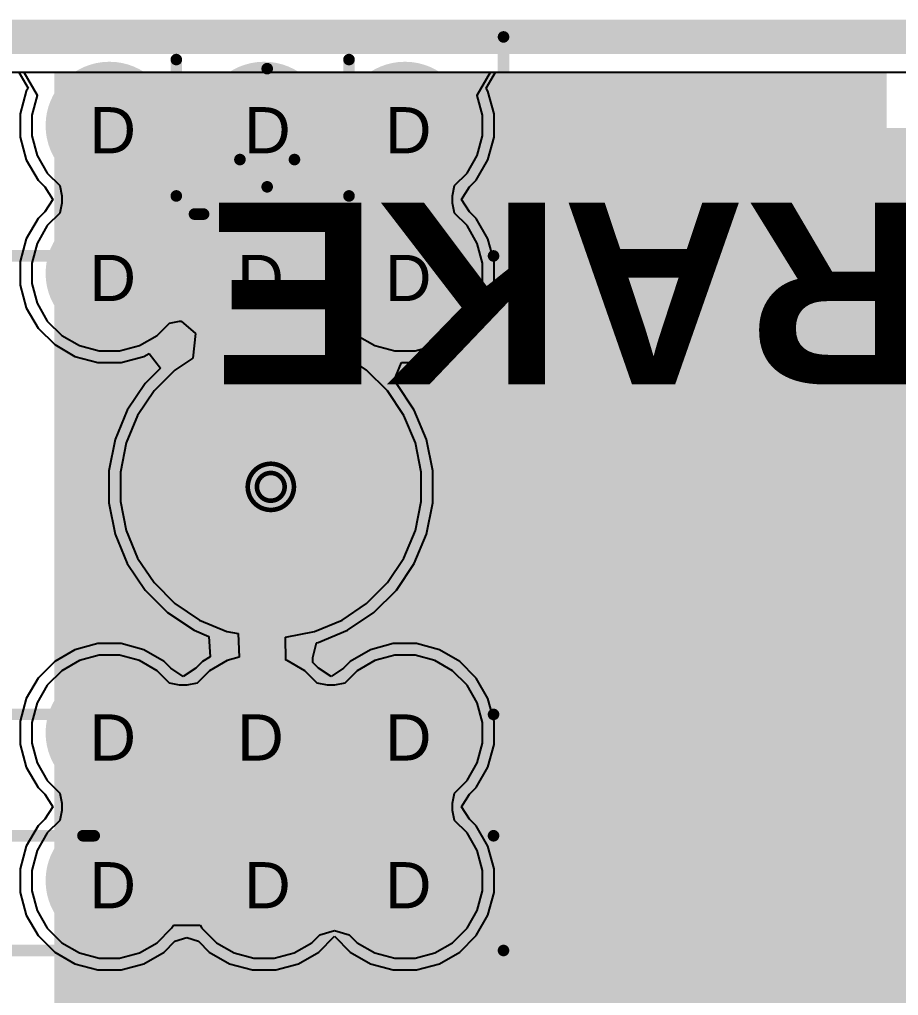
# Model space of a CAD drawing. Header units: inches. Extents: x 0 to 5379, y 0 to 5429.
# Drawn here: x 63.15 to 72.82, y 209.46 to 220.19 of the extents above; entities that cross this region are included whole.
import ezdxf

# ---------------------------------------------------------------- set-up
doc = ezdxf.new("R2010")
doc.units = ezdxf.units.IN
for name, color, linetype in [('Board Outline', 216, 'Continuous'), ('Bottom Layer', 5, 'Continuous'), ('Bottom Paste', 16, 'Continuous'), ('Bottom Solder', 6, 'Continuous'), ('Drill Drawing', 1, 'Continuous'), ('GND01', 16, 'Continuous'), ('GND02', 76, 'Continuous'), ('Multi-Layer', 9, 'Continuous'), ('Pad Holes', 156, 'Continuous'), ('PWR', 156, 'Continuous'), ('SIG 01', 90, 'Continuous'), ('Top Layer', 1, 'Continuous'), ('Top Overlay', 2, 'Continuous'), ('Top Solder', 216, 'Continuous'), ('Via Holes', 16, 'Continuous')]:
    doc.layers.add(name, color=color, linetype=linetype)
doc.styles.add('Arial', font='', dxfattribs={"height": 0.2})
doc.styles.add('Arial_Bold', font='', dxfattribs={"height": 0.2})
doc.styles.get('Arial').set_extended_font_data('Arial')
doc.styles.get('Arial_Bold').set_extended_font_data('Arial', bold=True)

# ---------------------------------------------------------------- blocks, each defined once
blk = doc.blocks.new('H2PAK_2_B_735')
at = {"layer": 'Bottom Layer'}
blk.add_hatch(color=5, dxfattribs=at).paths.add_polyline_path([(5.5, -0.828), (5.5, -10.328), (-5.5, -10.328), (-5.5, -0.828)])
at = {"layer": 'Bottom Paste'}
blk.add_hatch(color=16, dxfattribs=at).paths.add_polyline_path([(5.5, -0.828), (5.5, -10.328), (-5.5, -10.328), (-5.5, -0.828)])
at = {"layer": 'Bottom Solder'}
blk.add_hatch(color=6, dxfattribs=at).paths.add_polyline_path([(5.551, -0.778), (5.551, -10.379), (-5.551, -10.379), (-5.551, -0.778)])
blk = doc.blocks.new('DB128L_5_08_2P_BK_S_797')
at = {"layer": 'Bottom Layer'}
h = blk.add_hatch(color=5, dxfattribs=at)
edge = h.paths.add_edge_path()
edge.add_arc((2.54, 0), 1.4, 0, 360)
at = {"layer": 'Bottom Solder'}
h = blk.add_hatch(color=6, dxfattribs=at)
edge = h.paths.add_edge_path()
edge.add_arc((2.54, 0), 1.502, 0, 360)
at = {"layer": 'GND01'}
h = blk.add_hatch(color=16, dxfattribs=at)
edge = h.paths.add_edge_path()
edge.add_arc((2.54, 0), 1.4, 0, 360)
at = {"layer": 'GND02'}
h = blk.add_hatch(color=76, dxfattribs=at)
edge = h.paths.add_edge_path()
edge.add_arc((2.54, 0), 1.4, 0, 360)
at = {"layer": 'Multi-Layer'}
h = blk.add_hatch(color=9, dxfattribs=at)
edge = h.paths.add_edge_path()
edge.add_arc((2.54, 0), 1.4, 0, 360)
at = {"layer": 'Pad Holes'}
h = blk.add_hatch(color=7, dxfattribs=at)
edge = h.paths.add_edge_path()
edge.add_arc((2.54, 0), 0.8, 0, 360)
at = {"layer": 'PWR'}
h = blk.add_hatch(color=156, dxfattribs=at)
edge = h.paths.add_edge_path()
edge.add_arc((2.54, 0), 1.4, 0, 360)
at = {"layer": 'SIG 01'}
h = blk.add_hatch(color=90, dxfattribs=at)
edge = h.paths.add_edge_path()
edge.add_arc((2.54, 0), 1.4, 0, 360)
at = {"layer": 'Top Layer'}
h = blk.add_hatch(color=1, dxfattribs=at)
edge = h.paths.add_edge_path()
edge.add_arc((2.54, 0), 1.4, 0, 360)
at = {"layer": 'Top Solder'}
h = blk.add_hatch(color=216, dxfattribs=at)
edge = h.paths.add_edge_path()
edge.add_arc((2.54, 0), 1.502, 0, 360)
at = {"layer": 'Top Overlay'}
for points in [[(-5.1, 4.949, 0.127, 0.127, 0), (5.1, 4.949, 0.127, 0.127, 0)], [(5.1, -5.1, 0.127, 0.127, 0), (5.1, 4.949, 0.127, 0.127, 0)], [(1.5, 3.2, 0.127, 0.127, 0), (1.5, 4.7, 0.127, 0.127, 0)], [(3.4, 3.2, 0.127, 0.127, 0), (3.4, 4.7, 0.127, 0.127, 0)], [(2.5, 3.3, 0.127, 0.127, 0), (2.5, 4.6, 0.127, 0.127, 0)], [(2.2, 3.6, 0.127, 0.127, 0), (2.5, 3.3, 0.127, 0.127, 0)], [(2.5, 3.3, 0.127, 0.127, 0), (2.8, 3.6, 0.127, 0.127, 0)], [(1.5, 3.2, 0.127, 0.127, 0), (1.7, 3, 0.127, 0.127, 0)], [(3.2, 3, 0.127, 0.127, 0), (3.4, 3.2, 0.127, 0.127, 0)], [(1.7, 3, 0.127, 0.127, 0), (1.8, 3, 0.127, 0.127, 0)], [(1.8, 3, 0.127, 0.127, 0), (3.2, 3, 0.127, 0.127, 0)], [(-4.99, 2.54, 0.127, 0.127, 0), (4.99, 2.54, 0.127, 0.127, 0)], [(-4.956, -2.503, 0.127, 0.127, 0), (4.99, -2.503, 0.127, 0.127, 0)], [(-4.99, -3.838, 0.127, 0.127, 0), (4.99, -3.838, 0.127, 0.127, 0)], [(0.473, -3.838, 0.127, 0.127, 0), (0.597, -3.838, 0.127, 0.127, 0)], [(-5.1, -5.1, 0.127, 0.127, 0), (5.1, -5.1, 0.127, 0.127, 0)]]:
    blk.add_lwpolyline(points, format="xyseb", dxfattribs=at)
for points in [[(5.068, 4.949, 0.0635, 0.0635, 1), (5.132, 4.949, 0.0635, 0.0635, 1)], [(5.068, 4.949, 0.0635, 0.0635, 1), (5.132, 4.949, 0.0635, 0.0635, 1)], [(1.468, 4.7, 0.0635, 0.0635, 1), (1.532, 4.7, 0.0635, 0.0635, 1)], [(3.368, 4.7, 0.0635, 0.0635, 1), (3.432, 4.7, 0.0635, 0.0635, 1)], [(2.468, 4.6, 0.0635, 0.0635, 1), (2.532, 4.6, 0.0635, 0.0635, 1)], [(2.168, 3.6, 0.0635, 0.0635, 1), (2.232, 3.6, 0.0635, 0.0635, 1)], [(2.768, 3.6, 0.0635, 0.0635, 1), (2.832, 3.6, 0.0635, 0.0635, 1)], [(2.468, 3.3, 0.0635, 0.0635, 1), (2.532, 3.3, 0.0635, 0.0635, 1)], [(2.468, 3.3, 0.0635, 0.0635, 1), (2.532, 3.3, 0.0635, 0.0635, 1)], [(2.468, 3.3, 0.0635, 0.0635, 1), (2.532, 3.3, 0.0635, 0.0635, 1)], [(1.468, 3.2, 0.0635, 0.0635, 1), (1.532, 3.2, 0.0635, 0.0635, 1)], [(1.468, 3.2, 0.0635, 0.0635, 1), (1.532, 3.2, 0.0635, 0.0635, 1)], [(3.368, 3.2, 0.0635, 0.0635, 1), (3.432, 3.2, 0.0635, 0.0635, 1)], [(3.368, 3.2, 0.0635, 0.0635, 1), (3.432, 3.2, 0.0635, 0.0635, 1)], [(1.668, 3, 0.0635, 0.0635, 1), (1.732, 3, 0.0635, 0.0635, 1)], [(1.668, 3, 0.0635, 0.0635, 1), (1.732, 3, 0.0635, 0.0635, 1)], [(1.768, 3, 0.0635, 0.0635, 1), (1.832, 3, 0.0635, 0.0635, 1)], [(1.768, 3, 0.0635, 0.0635, 1), (1.832, 3, 0.0635, 0.0635, 1)], [(3.168, 3, 0.0635, 0.0635, 1), (3.232, 3, 0.0635, 0.0635, 1)], [(3.168, 3, 0.0635, 0.0635, 1), (3.232, 3, 0.0635, 0.0635, 1)], [(4.958, 2.54, 0.0635, 0.0635, 1), (5.022, 2.54, 0.0635, 0.0635, 1)], [(4.958, -2.503, 0.0635, 0.0635, 1), (5.022, -2.503, 0.0635, 0.0635, 1)], [(0.441, -3.838, 0.0635, 0.0635, 1), (0.505, -3.838, 0.0635, 0.0635, 1)], [(0.566, -3.838, 0.0635, 0.0635, 1), (0.629, -3.838, 0.0635, 0.0635, 1)], [(4.958, -3.838, 0.0635, 0.0635, 1), (5.022, -3.838, 0.0635, 0.0635, 1)], [(5.068, -5.1, 0.0635, 0.0635, 1), (5.132, -5.1, 0.0635, 0.0635, 1)], [(5.068, -5.1, 0.0635, 0.0635, 1), (5.132, -5.1, 0.0635, 0.0635, 1)]]:
    blk.add_lwpolyline(points, format="xyseb", close=True, dxfattribs=at)

msp = doc.modelspace()

# ---------------------------------------------------------------- hatches: boundary and pattern name
at = {"layer": 'Bottom Layer'}
h = msp.add_hatch(color=5, dxfattribs=at)
edge = h.paths.add_edge_path()
edge.add_arc((64.143, 219.024), 0.6, 0, 360)
h = msp.add_hatch(color=5, dxfattribs=at)
edge = h.paths.add_edge_path()
edge.add_arc((65.845, 219.024), 0.6, 0, 360)
h = msp.add_hatch(color=5, dxfattribs=at)
edge = h.paths.add_edge_path()
edge.add_arc((67.394, 219.024), 0.6, 0, 360)
h = msp.add_hatch(color=5, dxfattribs=at)
edge = h.paths.add_edge_path()
edge.add_arc((64.143, 217.399), 0.6, 0, 360)
h = msp.add_hatch(color=5, dxfattribs=at)
edge = h.paths.add_edge_path()
edge.add_arc((65.769, 217.399), 0.6, 0, 360)
h = msp.add_hatch(color=5, dxfattribs=at)
edge = h.paths.add_edge_path()
edge.add_arc((67.394, 217.399), 0.6, 0, 360)
h = msp.add_hatch(color=5, dxfattribs=at)
edge = h.paths.add_edge_path()
edge.add_arc((64.143, 212.344), 0.6, 0, 360)
h = msp.add_hatch(color=5, dxfattribs=at)
edge = h.paths.add_edge_path()
edge.add_arc((65.769, 212.344), 0.6, 0, 360)
h = msp.add_hatch(color=5, dxfattribs=at)
edge = h.paths.add_edge_path()
edge.add_arc((67.394, 212.344), 0.6, 0, 360)
h = msp.add_hatch(color=5, dxfattribs=at)
edge = h.paths.add_edge_path()
edge.add_arc((64.143, 210.718), 0.6, 0, 360)
h = msp.add_hatch(color=5, dxfattribs=at)
edge = h.paths.add_edge_path()
edge.add_arc((65.845, 210.718), 0.6, 0, 360)
h = msp.add_hatch(color=5, dxfattribs=at)
edge = h.paths.add_edge_path()
edge.add_arc((67.394, 210.718), 0.6, 0, 360)
at = {"layer": 'Bottom Solder'}
h = msp.add_hatch(color=6, dxfattribs=at)
edge = h.paths.add_edge_path()
edge.add_arc((64.143, 219.024), 0.702, 0, 360)
h = msp.add_hatch(color=6, dxfattribs=at)
edge = h.paths.add_edge_path()
edge.add_arc((65.845, 219.024), 0.702, 0, 360)
h = msp.add_hatch(color=6, dxfattribs=at)
edge = h.paths.add_edge_path()
edge.add_arc((67.394, 219.024), 0.702, 0, 360)
h = msp.add_hatch(color=6, dxfattribs=at)
edge = h.paths.add_edge_path()
edge.add_arc((64.143, 217.399), 0.702, 0, 360)
h = msp.add_hatch(color=6, dxfattribs=at)
edge = h.paths.add_edge_path()
edge.add_arc((65.769, 217.399), 0.702, 0, 360)
h = msp.add_hatch(color=6, dxfattribs=at)
edge = h.paths.add_edge_path()
edge.add_arc((67.394, 217.399), 0.702, 0, 360)
h = msp.add_hatch(color=6, dxfattribs=at)
edge = h.paths.add_edge_path()
edge.add_arc((64.143, 212.344), 0.702, 0, 360)
h = msp.add_hatch(color=6, dxfattribs=at)
edge = h.paths.add_edge_path()
edge.add_arc((65.769, 212.344), 0.702, 0, 360)
h = msp.add_hatch(color=6, dxfattribs=at)
edge = h.paths.add_edge_path()
edge.add_arc((67.394, 212.344), 0.702, 0, 360)
h = msp.add_hatch(color=6, dxfattribs=at)
edge = h.paths.add_edge_path()
edge.add_arc((64.143, 210.718), 0.702, 0, 360)
h = msp.add_hatch(color=6, dxfattribs=at)
edge = h.paths.add_edge_path()
edge.add_arc((65.845, 210.718), 0.702, 0, 360)
h = msp.add_hatch(color=6, dxfattribs=at)
edge = h.paths.add_edge_path()
edge.add_arc((67.394, 210.718), 0.702, 0, 360)
at = {"layer": 'GND01'}
h = msp.add_hatch(color=16, dxfattribs=at)
edge = h.paths.add_edge_path()
edge.add_arc((64.143, 219.024), 0.6, 0, 360)
h = msp.add_hatch(color=16, dxfattribs=at)
edge = h.paths.add_edge_path()
edge.add_arc((65.845, 219.024), 0.6, 0, 360)
h = msp.add_hatch(color=16, dxfattribs=at)
edge = h.paths.add_edge_path()
edge.add_arc((67.394, 219.024), 0.6, 0, 360)
h = msp.add_hatch(color=16, dxfattribs=at)
edge = h.paths.add_edge_path()
edge.add_arc((64.143, 217.399), 0.6, 0, 360)
h = msp.add_hatch(color=16, dxfattribs=at)
edge = h.paths.add_edge_path()
edge.add_arc((65.769, 217.399), 0.6, 0, 360)
h = msp.add_hatch(color=16, dxfattribs=at)
edge = h.paths.add_edge_path()
edge.add_arc((67.394, 217.399), 0.6, 0, 360)
h = msp.add_hatch(color=16, dxfattribs=at)
edge = h.paths.add_edge_path()
edge.add_arc((64.143, 212.344), 0.6, 0, 360)
h = msp.add_hatch(color=16, dxfattribs=at)
edge = h.paths.add_edge_path()
edge.add_arc((65.769, 212.344), 0.6, 0, 360)
h = msp.add_hatch(color=16, dxfattribs=at)
edge = h.paths.add_edge_path()
edge.add_arc((67.394, 212.344), 0.6, 0, 360)
h = msp.add_hatch(color=16, dxfattribs=at)
edge = h.paths.add_edge_path()
edge.add_arc((64.143, 210.718), 0.6, 0, 360)
h = msp.add_hatch(color=16, dxfattribs=at)
edge = h.paths.add_edge_path()
edge.add_arc((65.845, 210.718), 0.6, 0, 360)
h = msp.add_hatch(color=16, dxfattribs=at)
edge = h.paths.add_edge_path()
edge.add_arc((67.394, 210.718), 0.6, 0, 360)
at = {"layer": 'GND02'}
h = msp.add_hatch(color=76, dxfattribs=at)
edge = h.paths.add_edge_path()
edge.add_arc((64.143, 219.024), 0.6, 0, 360)
h = msp.add_hatch(color=76, dxfattribs=at)
edge = h.paths.add_edge_path()
edge.add_arc((65.845, 219.024), 0.6, 0, 360)
h = msp.add_hatch(color=76, dxfattribs=at)
edge = h.paths.add_edge_path()
edge.add_arc((67.394, 219.024), 0.6, 0, 360)
h = msp.add_hatch(color=76, dxfattribs=at)
edge = h.paths.add_edge_path()
edge.add_arc((64.143, 217.399), 0.6, 0, 360)
h = msp.add_hatch(color=76, dxfattribs=at)
edge = h.paths.add_edge_path()
edge.add_arc((65.769, 217.399), 0.6, 0, 360)
h = msp.add_hatch(color=76, dxfattribs=at)
edge = h.paths.add_edge_path()
edge.add_arc((67.394, 217.399), 0.6, 0, 360)
h = msp.add_hatch(color=76, dxfattribs=at)
edge = h.paths.add_edge_path()
edge.add_arc((64.143, 212.344), 0.6, 0, 360)
h = msp.add_hatch(color=76, dxfattribs=at)
edge = h.paths.add_edge_path()
edge.add_arc((65.769, 212.344), 0.6, 0, 360)
h = msp.add_hatch(color=76, dxfattribs=at)
edge = h.paths.add_edge_path()
edge.add_arc((67.394, 212.344), 0.6, 0, 360)
h = msp.add_hatch(color=76, dxfattribs=at)
edge = h.paths.add_edge_path()
edge.add_arc((64.143, 210.718), 0.6, 0, 360)
h = msp.add_hatch(color=76, dxfattribs=at)
edge = h.paths.add_edge_path()
edge.add_arc((65.845, 210.718), 0.6, 0, 360)
h = msp.add_hatch(color=76, dxfattribs=at)
edge = h.paths.add_edge_path()
edge.add_arc((67.394, 210.718), 0.6, 0, 360)
at = {"layer": 'PWR'}
h = msp.add_hatch(color=156, dxfattribs=at)
edge = h.paths.add_edge_path()
edge.add_arc((64.143, 219.024), 0.6, 0, 360)
h = msp.add_hatch(color=156, dxfattribs=at)
edge = h.paths.add_edge_path()
edge.add_arc((65.845, 219.024), 0.6, 0, 360)
h = msp.add_hatch(color=156, dxfattribs=at)
edge = h.paths.add_edge_path()
edge.add_arc((67.394, 219.024), 0.6, 0, 360)
h = msp.add_hatch(color=156, dxfattribs=at)
edge = h.paths.add_edge_path()
edge.add_arc((64.143, 217.399), 0.6, 0, 360)
h = msp.add_hatch(color=156, dxfattribs=at)
edge = h.paths.add_edge_path()
edge.add_arc((65.769, 217.399), 0.6, 0, 360)
h = msp.add_hatch(color=156, dxfattribs=at)
edge = h.paths.add_edge_path()
edge.add_arc((67.394, 217.399), 0.6, 0, 360)
h = msp.add_hatch(color=156, dxfattribs=at)
edge = h.paths.add_edge_path()
edge.add_arc((64.143, 212.344), 0.6, 0, 360)
h = msp.add_hatch(color=156, dxfattribs=at)
edge = h.paths.add_edge_path()
edge.add_arc((65.769, 212.344), 0.6, 0, 360)
h = msp.add_hatch(color=156, dxfattribs=at)
edge = h.paths.add_edge_path()
edge.add_arc((67.394, 212.344), 0.6, 0, 360)
h = msp.add_hatch(color=156, dxfattribs=at)
edge = h.paths.add_edge_path()
edge.add_arc((64.143, 210.718), 0.6, 0, 360)
h = msp.add_hatch(color=156, dxfattribs=at)
edge = h.paths.add_edge_path()
edge.add_arc((65.845, 210.718), 0.6, 0, 360)
h = msp.add_hatch(color=156, dxfattribs=at)
edge = h.paths.add_edge_path()
edge.add_arc((67.394, 210.718), 0.6, 0, 360)
at = {"layer": 'SIG 01'}
h = msp.add_hatch(color=90, dxfattribs=at)
edge = h.paths.add_edge_path()
edge.add_arc((64.143, 219.024), 0.6, 0, 360)
h = msp.add_hatch(color=90, dxfattribs=at)
edge = h.paths.add_edge_path()
edge.add_arc((65.845, 219.024), 0.6, 0, 360)
h = msp.add_hatch(color=90, dxfattribs=at)
edge = h.paths.add_edge_path()
edge.add_arc((67.394, 219.024), 0.6, 0, 360)
h = msp.add_hatch(color=90, dxfattribs=at)
edge = h.paths.add_edge_path()
edge.add_arc((64.143, 217.399), 0.6, 0, 360)
h = msp.add_hatch(color=90, dxfattribs=at)
edge = h.paths.add_edge_path()
edge.add_arc((65.769, 217.399), 0.6, 0, 360)
h = msp.add_hatch(color=90, dxfattribs=at)
edge = h.paths.add_edge_path()
edge.add_arc((67.394, 217.399), 0.6, 0, 360)
h = msp.add_hatch(color=90, dxfattribs=at)
edge = h.paths.add_edge_path()
edge.add_arc((64.143, 212.344), 0.6, 0, 360)
h = msp.add_hatch(color=90, dxfattribs=at)
edge = h.paths.add_edge_path()
edge.add_arc((65.769, 212.344), 0.6, 0, 360)
h = msp.add_hatch(color=90, dxfattribs=at)
edge = h.paths.add_edge_path()
edge.add_arc((67.394, 212.344), 0.6, 0, 360)
h = msp.add_hatch(color=90, dxfattribs=at)
edge = h.paths.add_edge_path()
edge.add_arc((64.143, 210.718), 0.6, 0, 360)
h = msp.add_hatch(color=90, dxfattribs=at)
edge = h.paths.add_edge_path()
edge.add_arc((65.845, 210.718), 0.6, 0, 360)
h = msp.add_hatch(color=90, dxfattribs=at)
edge = h.paths.add_edge_path()
edge.add_arc((67.394, 210.718), 0.6, 0, 360)
at = {"layer": 'Top Layer'}
msp.add_hatch(color=1, dxfattribs=at).paths.add_polyline_path([(72.695, 219.612), (63.536, 219.612), (63.536, 205.918), (72.695, 205.918)])
h = msp.add_hatch(color=1, dxfattribs=at)
edge = h.paths.add_edge_path()
edge.add_arc((64.143, 219.024), 0.6, 0, 360)
h = msp.add_hatch(color=1, dxfattribs=at)
edge = h.paths.add_edge_path()
edge.add_arc((65.845, 219.024), 0.6, 0, 360)
h = msp.add_hatch(color=1, dxfattribs=at)
edge = h.paths.add_edge_path()
edge.add_arc((67.394, 219.024), 0.6, 0, 360)
h = msp.add_hatch(color=1, dxfattribs=at)
edge = h.paths.add_edge_path()
edge.add_arc((64.143, 217.399), 0.6, 0, 360)
h = msp.add_hatch(color=1, dxfattribs=at)
edge = h.paths.add_edge_path()
edge.add_arc((65.769, 217.399), 0.6, 0, 360)
h = msp.add_hatch(color=1, dxfattribs=at)
edge = h.paths.add_edge_path()
edge.add_arc((67.394, 217.399), 0.6, 0, 360)
h = msp.add_hatch(color=1, dxfattribs=at)
edge = h.paths.add_edge_path()
edge.add_arc((64.143, 212.344), 0.6, 0, 360)
h = msp.add_hatch(color=1, dxfattribs=at)
edge = h.paths.add_edge_path()
edge.add_arc((65.769, 212.344), 0.6, 0, 360)
h = msp.add_hatch(color=1, dxfattribs=at)
edge = h.paths.add_edge_path()
edge.add_arc((67.394, 212.344), 0.6, 0, 360)
h = msp.add_hatch(color=1, dxfattribs=at)
edge = h.paths.add_edge_path()
edge.add_arc((64.143, 210.718), 0.6, 0, 360)
h = msp.add_hatch(color=1, dxfattribs=at)
edge = h.paths.add_edge_path()
edge.add_arc((65.845, 210.718), 0.6, 0, 360)
h = msp.add_hatch(color=1, dxfattribs=at)
edge = h.paths.add_edge_path()
edge.add_arc((67.394, 210.718), 0.6, 0, 360)
at = {"layer": 'Top Solder'}
h = msp.add_hatch(color=216, dxfattribs=at)
edge = h.paths.add_edge_path()
edge.add_arc((64.143, 219.024), 0.702, 0, 360)
h = msp.add_hatch(color=216, dxfattribs=at)
edge = h.paths.add_edge_path()
edge.add_arc((65.845, 219.024), 0.702, 0, 360)
h = msp.add_hatch(color=216, dxfattribs=at)
edge = h.paths.add_edge_path()
edge.add_arc((67.394, 219.024), 0.702, 0, 360)
h = msp.add_hatch(color=216, dxfattribs=at)
edge = h.paths.add_edge_path()
edge.add_arc((64.143, 217.399), 0.702, 0, 360)
h = msp.add_hatch(color=216, dxfattribs=at)
edge = h.paths.add_edge_path()
edge.add_arc((65.769, 217.399), 0.702, 0, 360)
h = msp.add_hatch(color=216, dxfattribs=at)
edge = h.paths.add_edge_path()
edge.add_arc((67.394, 217.399), 0.702, 0, 360)
h = msp.add_hatch(color=216, dxfattribs=at)
edge = h.paths.add_edge_path()
edge.add_arc((64.143, 212.344), 0.702, 0, 360)
h = msp.add_hatch(color=216, dxfattribs=at)
edge = h.paths.add_edge_path()
edge.add_arc((65.769, 212.344), 0.702, 0, 360)
h = msp.add_hatch(color=216, dxfattribs=at)
edge = h.paths.add_edge_path()
edge.add_arc((67.394, 212.344), 0.702, 0, 360)
h = msp.add_hatch(color=216, dxfattribs=at)
edge = h.paths.add_edge_path()
edge.add_arc((64.143, 210.718), 0.702, 0, 360)
h = msp.add_hatch(color=216, dxfattribs=at)
edge = h.paths.add_edge_path()
edge.add_arc((65.845, 210.718), 0.702, 0, 360)
h = msp.add_hatch(color=216, dxfattribs=at)
edge = h.paths.add_edge_path()
edge.add_arc((67.394, 210.718), 0.702, 0, 360)
at = {"layer": 'Via Holes'}
h = msp.add_hatch(color=7, dxfattribs=at)
edge = h.paths.add_edge_path()
edge.add_arc((64.143, 219.024), 0.35, 0, 360)
h = msp.add_hatch(color=7, dxfattribs=at)
edge = h.paths.add_edge_path()
edge.add_arc((65.845, 219.024), 0.35, 0, 360)
h = msp.add_hatch(color=7, dxfattribs=at)
edge = h.paths.add_edge_path()
edge.add_arc((67.394, 219.024), 0.35, 0, 360)
h = msp.add_hatch(color=7, dxfattribs=at)
edge = h.paths.add_edge_path()
edge.add_arc((64.143, 217.399), 0.35, 0, 360)
h = msp.add_hatch(color=7, dxfattribs=at)
edge = h.paths.add_edge_path()
edge.add_arc((65.769, 217.399), 0.35, 0, 360)
h = msp.add_hatch(color=7, dxfattribs=at)
edge = h.paths.add_edge_path()
edge.add_arc((67.394, 217.399), 0.35, 0, 360)
h = msp.add_hatch(color=7, dxfattribs=at)
edge = h.paths.add_edge_path()
edge.add_arc((64.143, 212.344), 0.35, 0, 360)
h = msp.add_hatch(color=7, dxfattribs=at)
edge = h.paths.add_edge_path()
edge.add_arc((65.769, 212.344), 0.35, 0, 360)
h = msp.add_hatch(color=7, dxfattribs=at)
edge = h.paths.add_edge_path()
edge.add_arc((67.394, 212.344), 0.35, 0, 360)
h = msp.add_hatch(color=7, dxfattribs=at)
edge = h.paths.add_edge_path()
edge.add_arc((64.143, 210.718), 0.35, 0, 360)
h = msp.add_hatch(color=7, dxfattribs=at)
edge = h.paths.add_edge_path()
edge.add_arc((65.845, 210.718), 0.35, 0, 360)
h = msp.add_hatch(color=7, dxfattribs=at)
edge = h.paths.add_edge_path()
edge.add_arc((67.394, 210.718), 0.35, 0, 360)

# ---------------------------------------------------------------- linework, layer by layer
at = {"layer": 'Board Outline'}
msp.add_lwpolyline([(0, 220, 0.381, 0.381, 0), (350, 220, 0.381, 0.381, 0)], format="xyseb", dxfattribs=at)
at = {"layer": 'Bottom Layer'}
msp.add_line((49.53, 219.612), (77.636, 219.612), dxfattribs=at)
at = {"layer": 'Drill Drawing'}
for points in [[(66.173, 215.05, 0.0508, 0.0508, 1), (65.665, 215.05, 0.0508, 0.0508, 1)], [(66.071, 215.05, 0.0508, 0.0508, 1), (65.766, 215.05, 0.0508, 0.0508, 1)], [(65.652, 215.05, 0.0254, 0.0254, 1), (65.677, 215.05, 0.0254, 0.0254, 1)], [(65.753, 215.05, 0.0254, 0.0254, 1), (65.779, 215.05, 0.0254, 0.0254, 1)], [(66.058, 215.05, 0.0254, 0.0254, 1), (66.084, 215.05, 0.0254, 0.0254, 1)], [(66.16, 215.05, 0.0254, 0.0254, 1), (66.185, 215.05, 0.0254, 0.0254, 1)]]:
    msp.add_lwpolyline(points, format="xyseb", close=True, dxfattribs=at)
at = {"layer": 'GND01'}
for p, q in [((0.388, 219.612), (63.203, 219.612)), ((63.203, 219.612), (63.349, 219.358)), ((68.188, 219.358), (68.334, 219.612)), ((68.334, 219.612), (191.706, 219.612)), ((63.347, 219.354), (63.289, 219.137)), ((63.349, 219.358), (63.347, 219.354)), ((68.19, 219.354), (68.188, 219.358)), ((68.248, 219.137), (68.19, 219.354)), ((63.289, 219.137), (63.289, 218.912)), ((68.248, 218.912), (68.248, 219.137)), ((63.289, 218.912), (63.347, 218.695)), ((68.19, 218.695), (68.248, 218.912)), ((63.347, 218.695), (63.46, 218.5)), ((68.078, 218.5), (68.19, 218.695)), ((63.46, 218.5), (63.597, 218.363)), ((67.94, 218.363), (68.078, 218.5)), ((63.597, 218.363), (63.619, 218.251)), ((67.919, 218.251), (67.94, 218.363)), ((63.619, 218.172), (63.597, 218.06)), ((63.619, 218.251), (63.619, 218.172)), ((67.919, 218.172), (67.919, 218.251)), ((67.94, 218.06), (67.919, 218.172)), ((63.597, 218.06), (63.46, 217.923)), ((68.078, 217.923), (67.94, 218.06)), ((63.46, 217.923), (63.347, 217.728)), ((68.19, 217.728), (68.078, 217.923)), ((63.347, 217.728), (63.289, 217.511)), ((68.248, 217.511), (68.19, 217.728)), ((63.289, 217.511), (63.289, 217.286)), ((68.248, 217.286), (68.248, 217.511)), ((63.289, 217.286), (63.347, 217.069)), ((68.19, 217.069), (68.248, 217.286)), ((63.347, 217.069), (63.46, 216.874)), ((68.078, 216.874), (68.19, 217.069)), ((63.46, 216.874), (63.619, 216.715)), ((64.805, 216.852), (64.916, 216.874)), ((64.916, 216.874), (64.932, 216.874)), ((64.932, 216.874), (65.09, 216.736)), ((67.919, 216.715), (68.078, 216.874)), ((64.667, 216.715), (64.805, 216.852)), ((66.669, 216.766), (66.765, 216.82)), ((66.702, 216.516), (66.669, 216.766)), ((66.765, 216.82), (66.87, 216.715)), ((63.619, 216.715), (63.813, 216.603)), ((64.473, 216.603), (64.667, 216.715)), ((65.09, 216.736), (65.06, 216.466)), ((66.87, 216.715), (67.065, 216.603)), ((67.724, 216.603), (67.919, 216.715)), ((63.813, 216.603), (64.031, 216.545)), ((64.031, 216.545), (64.255, 216.545)), ((64.255, 216.545), (64.473, 216.603)), ((67.065, 216.603), (67.282, 216.545)), ((67.282, 216.545), (67.507, 216.545)), ((67.507, 216.545), (67.724, 216.603)), ((65.06, 216.466), (64.864, 216.335)), ((66.973, 216.335), (66.702, 216.516)), ((64.864, 216.335), (64.634, 216.105)), ((67.203, 216.105), (66.973, 216.335)), ((64.634, 216.105), (64.453, 215.834)), ((67.384, 215.834), (67.203, 216.105)), ((64.453, 215.834), (64.328, 215.533)), ((67.509, 215.533), (67.384, 215.834)), ((64.328, 215.533), (64.265, 215.213)), ((67.573, 215.213), (67.509, 215.533)), ((64.265, 215.213), (64.265, 214.887)), ((67.573, 214.887), (67.573, 215.213)), ((64.265, 214.887), (64.328, 214.568)), ((67.509, 214.568), (67.573, 214.887)), ((64.328, 214.568), (64.453, 214.267)), ((67.384, 214.267), (67.509, 214.568)), ((64.453, 214.267), (64.634, 213.996)), ((67.203, 213.996), (67.384, 214.267)), ((64.634, 213.996), (64.864, 213.766)), ((66.973, 213.766), (67.203, 213.996)), ((64.864, 213.766), (65.135, 213.585)), ((66.702, 213.585), (66.973, 213.766)), ((65.135, 213.585), (65.436, 213.46)), ((66.401, 213.46), (66.702, 213.585)), ((65.436, 213.46), (65.56, 213.435)), ((65.56, 213.435), (65.569, 213.175)), ((66.081, 213.396), (66.401, 213.46)), ((66.084, 213.144), (66.081, 213.396)), ((63.813, 213.14), (63.619, 213.027)), ((64.031, 213.198), (63.813, 213.14)), ((64.255, 213.198), (64.031, 213.198)), ((64.473, 213.14), (64.255, 213.198)), ((64.667, 213.027), (64.473, 213.14)), ((65.439, 213.14), (65.244, 213.027)), ((65.569, 213.175), (65.439, 213.14)), ((66.098, 213.14), (66.084, 213.144)), ((66.293, 213.027), (66.098, 213.14)), ((67.065, 213.14), (66.87, 213.027)), ((67.282, 213.198), (67.065, 213.14)), ((67.507, 213.198), (67.282, 213.198)), ((67.724, 213.14), (67.507, 213.198)), ((67.919, 213.027), (67.724, 213.14)), ((63.619, 213.027), (63.46, 212.868)), ((64.805, 212.89), (64.667, 213.027)), ((65.244, 213.027), (65.107, 212.89)), ((66.43, 212.89), (66.293, 213.027)), ((66.87, 213.027), (66.733, 212.89)), ((68.078, 212.868), (67.919, 213.027)), ((64.916, 212.868), (64.805, 212.89)), ((65.107, 212.89), (64.996, 212.868)), ((66.542, 212.868), (66.43, 212.89)), ((66.733, 212.89), (66.621, 212.868)), ((63.46, 212.868), (63.347, 212.674)), ((64.996, 212.868), (64.916, 212.868)), ((66.621, 212.868), (66.542, 212.868)), ((68.19, 212.674), (68.078, 212.868)), ((63.347, 212.674), (63.289, 212.456)), ((68.248, 212.456), (68.19, 212.674)), ((63.289, 212.456), (63.289, 212.232)), ((68.248, 212.232), (68.248, 212.456)), ((63.289, 212.232), (63.347, 212.014)), ((68.19, 212.014), (68.248, 212.232)), ((63.347, 212.014), (63.46, 211.82)), ((68.078, 211.82), (68.19, 212.014)), ((63.46, 211.82), (63.597, 211.682)), ((67.94, 211.682), (68.078, 211.82)), ((63.597, 211.682), (63.619, 211.571)), ((67.919, 211.571), (67.94, 211.682)), ((63.619, 211.491), (63.597, 211.38)), ((63.619, 211.571), (63.619, 211.491)), ((67.919, 211.491), (67.919, 211.571)), ((67.94, 211.38), (67.919, 211.491)), ((63.597, 211.38), (63.46, 211.243)), ((68.078, 211.243), (67.94, 211.38)), ((63.46, 211.243), (63.347, 211.048)), ((68.19, 211.048), (68.078, 211.243)), ((63.347, 211.048), (63.289, 210.831)), ((68.248, 210.831), (68.19, 211.048)), ((63.289, 210.831), (63.289, 210.606)), ((68.248, 210.606), (68.248, 210.831)), ((63.289, 210.606), (63.347, 210.389)), ((68.19, 210.389), (68.248, 210.606)), ((63.347, 210.389), (63.46, 210.194)), ((68.078, 210.194), (68.19, 210.389)), ((64.826, 210.194), (64.847, 210.23)), ((64.847, 210.23), (65.141, 210.23)), ((65.141, 210.23), (65.161, 210.194)), ((63.46, 210.194), (63.619, 210.035)), ((64.667, 210.035), (64.826, 210.194)), ((65.161, 210.194), (65.32, 210.035)), ((66.369, 210.035), (66.458, 210.124)), ((66.458, 210.124), (66.619, 210.169)), ((66.619, 210.169), (66.781, 210.124)), ((66.781, 210.124), (66.87, 210.035)), ((67.919, 210.035), (68.078, 210.194)), ((63.619, 210.035), (63.813, 209.923)), ((64.473, 209.923), (64.667, 210.035)), ((65.32, 210.035), (65.515, 209.923)), ((66.174, 209.923), (66.369, 210.035)), ((66.87, 210.035), (67.065, 209.923)), ((67.724, 209.923), (67.919, 210.035)), ((63.813, 209.923), (64.031, 209.864)), ((64.255, 209.864), (64.473, 209.923)), ((65.515, 209.923), (65.732, 209.864)), ((65.957, 209.864), (66.174, 209.923)), ((67.065, 209.923), (67.282, 209.864)), ((67.507, 209.864), (67.724, 209.923)), ((64.031, 209.864), (64.255, 209.864)), ((65.732, 209.864), (65.957, 209.864)), ((67.282, 209.864), (67.507, 209.864))]:
    msp.add_line(p, q, dxfattribs=at)
at = {"layer": 'GND02'}
for p, q in [((0.388, 219.612), (63.203, 219.612)), ((63.203, 219.612), (63.349, 219.358)), ((68.188, 219.358), (68.334, 219.612)), ((68.334, 219.612), (191.706, 219.612)), ((63.347, 219.354), (63.289, 219.137)), ((63.349, 219.358), (63.347, 219.354)), ((68.19, 219.354), (68.188, 219.358)), ((68.248, 219.137), (68.19, 219.354)), ((63.289, 219.137), (63.289, 218.912)), ((68.248, 218.912), (68.248, 219.137)), ((63.289, 218.912), (63.347, 218.695)), ((68.19, 218.695), (68.248, 218.912)), ((63.347, 218.695), (63.46, 218.5)), ((68.078, 218.5), (68.19, 218.695)), ((63.46, 218.5), (63.597, 218.363)), ((67.94, 218.363), (68.078, 218.5)), ((63.597, 218.363), (63.619, 218.251)), ((67.919, 218.251), (67.94, 218.363)), ((63.619, 218.172), (63.597, 218.06)), ((63.619, 218.251), (63.619, 218.172)), ((67.919, 218.172), (67.919, 218.251)), ((67.94, 218.06), (67.919, 218.172)), ((63.597, 218.06), (63.46, 217.923)), ((68.078, 217.923), (67.94, 218.06)), ((63.46, 217.923), (63.347, 217.728)), ((68.19, 217.728), (68.078, 217.923)), ((63.347, 217.728), (63.289, 217.511)), ((68.248, 217.511), (68.19, 217.728)), ((63.289, 217.511), (63.289, 217.286)), ((68.248, 217.286), (68.248, 217.511)), ((63.289, 217.286), (63.347, 217.069)), ((68.19, 217.069), (68.248, 217.286)), ((63.347, 217.069), (63.46, 216.874)), ((68.078, 216.874), (68.19, 217.069)), ((63.46, 216.874), (63.619, 216.715)), ((64.805, 216.852), (64.916, 216.874)), ((64.916, 216.874), (64.932, 216.874)), ((64.932, 216.874), (65.09, 216.736)), ((67.919, 216.715), (68.078, 216.874)), ((64.667, 216.715), (64.805, 216.852)), ((66.669, 216.766), (66.765, 216.82)), ((66.702, 216.516), (66.669, 216.766)), ((66.765, 216.82), (66.87, 216.715)), ((63.619, 216.715), (63.813, 216.603)), ((64.473, 216.603), (64.667, 216.715)), ((65.09, 216.736), (65.06, 216.466)), ((66.87, 216.715), (67.065, 216.603)), ((67.724, 216.603), (67.919, 216.715)), ((63.813, 216.603), (64.031, 216.545)), ((64.031, 216.545), (64.255, 216.545)), ((64.255, 216.545), (64.473, 216.603)), ((67.065, 216.603), (67.282, 216.545)), ((67.282, 216.545), (67.507, 216.545)), ((67.507, 216.545), (67.724, 216.603)), ((65.06, 216.466), (64.864, 216.335)), ((66.973, 216.335), (66.702, 216.516)), ((64.864, 216.335), (64.634, 216.105)), ((67.203, 216.105), (66.973, 216.335)), ((64.634, 216.105), (64.453, 215.834)), ((67.384, 215.834), (67.203, 216.105)), ((64.453, 215.834), (64.328, 215.533)), ((67.509, 215.533), (67.384, 215.834)), ((64.328, 215.533), (64.265, 215.213)), ((67.573, 215.213), (67.509, 215.533)), ((64.265, 215.213), (64.265, 214.887)), ((67.573, 214.887), (67.573, 215.213)), ((64.265, 214.887), (64.328, 214.568)), ((67.509, 214.568), (67.573, 214.887)), ((64.328, 214.568), (64.453, 214.267)), ((67.384, 214.267), (67.509, 214.568)), ((64.453, 214.267), (64.634, 213.996)), ((67.203, 213.996), (67.384, 214.267)), ((64.634, 213.996), (64.864, 213.766)), ((66.973, 213.766), (67.203, 213.996)), ((64.864, 213.766), (65.135, 213.585)), ((66.702, 213.585), (66.973, 213.766)), ((65.135, 213.585), (65.436, 213.46)), ((66.401, 213.46), (66.702, 213.585)), ((65.436, 213.46), (65.56, 213.435)), ((65.56, 213.435), (65.569, 213.175)), ((66.081, 213.396), (66.401, 213.46)), ((66.084, 213.144), (66.081, 213.396)), ((63.813, 213.14), (63.619, 213.027)), ((64.031, 213.198), (63.813, 213.14)), ((64.255, 213.198), (64.031, 213.198)), ((64.473, 213.14), (64.255, 213.198)), ((64.667, 213.027), (64.473, 213.14)), ((65.439, 213.14), (65.244, 213.027)), ((65.569, 213.175), (65.439, 213.14)), ((66.098, 213.14), (66.084, 213.144)), ((66.293, 213.027), (66.098, 213.14)), ((67.065, 213.14), (66.87, 213.027)), ((67.282, 213.198), (67.065, 213.14)), ((67.507, 213.198), (67.282, 213.198)), ((67.724, 213.14), (67.507, 213.198)), ((67.919, 213.027), (67.724, 213.14)), ((63.619, 213.027), (63.46, 212.868)), ((64.805, 212.89), (64.667, 213.027)), ((65.244, 213.027), (65.107, 212.89)), ((66.43, 212.89), (66.293, 213.027)), ((66.87, 213.027), (66.733, 212.89)), ((68.078, 212.868), (67.919, 213.027)), ((64.916, 212.868), (64.805, 212.89)), ((65.107, 212.89), (64.996, 212.868)), ((66.542, 212.868), (66.43, 212.89)), ((66.733, 212.89), (66.621, 212.868)), ((63.46, 212.868), (63.347, 212.674)), ((64.996, 212.868), (64.916, 212.868)), ((66.621, 212.868), (66.542, 212.868)), ((68.19, 212.674), (68.078, 212.868)), ((63.347, 212.674), (63.289, 212.456)), ((68.248, 212.456), (68.19, 212.674)), ((63.289, 212.456), (63.289, 212.232)), ((68.248, 212.232), (68.248, 212.456)), ((63.289, 212.232), (63.347, 212.014)), ((68.19, 212.014), (68.248, 212.232)), ((63.347, 212.014), (63.46, 211.82)), ((68.078, 211.82), (68.19, 212.014)), ((63.46, 211.82), (63.597, 211.682)), ((67.94, 211.682), (68.078, 211.82)), ((63.597, 211.682), (63.619, 211.571)), ((67.919, 211.571), (67.94, 211.682)), ((63.619, 211.491), (63.597, 211.38)), ((63.619, 211.571), (63.619, 211.491)), ((67.919, 211.491), (67.919, 211.571)), ((67.94, 211.38), (67.919, 211.491)), ((63.597, 211.38), (63.46, 211.243)), ((68.078, 211.243), (67.94, 211.38)), ((63.46, 211.243), (63.347, 211.048)), ((68.19, 211.048), (68.078, 211.243)), ((63.347, 211.048), (63.289, 210.831)), ((68.248, 210.831), (68.19, 211.048)), ((63.289, 210.831), (63.289, 210.606)), ((68.248, 210.606), (68.248, 210.831)), ((63.289, 210.606), (63.347, 210.389)), ((68.19, 210.389), (68.248, 210.606)), ((63.347, 210.389), (63.46, 210.194)), ((68.078, 210.194), (68.19, 210.389)), ((64.826, 210.194), (64.847, 210.23)), ((64.847, 210.23), (65.141, 210.23)), ((65.141, 210.23), (65.161, 210.194)), ((63.46, 210.194), (63.619, 210.035)), ((64.667, 210.035), (64.826, 210.194)), ((65.161, 210.194), (65.32, 210.035)), ((66.369, 210.035), (66.458, 210.124)), ((66.458, 210.124), (66.619, 210.169)), ((66.619, 210.169), (66.781, 210.124)), ((66.781, 210.124), (66.87, 210.035)), ((67.919, 210.035), (68.078, 210.194)), ((63.619, 210.035), (63.813, 209.923)), ((64.473, 209.923), (64.667, 210.035)), ((65.32, 210.035), (65.515, 209.923)), ((66.174, 209.923), (66.369, 210.035)), ((66.87, 210.035), (67.065, 209.923)), ((67.724, 209.923), (67.919, 210.035)), ((63.813, 209.923), (64.031, 209.864)), ((64.255, 209.864), (64.473, 209.923)), ((65.515, 209.923), (65.732, 209.864)), ((65.957, 209.864), (66.174, 209.923)), ((67.065, 209.923), (67.282, 209.864)), ((67.507, 209.864), (67.724, 209.923)), ((64.031, 209.864), (64.255, 209.864)), ((65.732, 209.864), (65.957, 209.864)), ((67.282, 209.864), (67.507, 209.864))]:
    msp.add_line(p, q, dxfattribs=at)
at = {"layer": 'PWR'}
for p, q in [((0.388, 219.612), (63.203, 219.612)), ((63.203, 219.612), (63.349, 219.358)), ((68.188, 219.358), (68.334, 219.612)), ((68.334, 219.612), (191.706, 219.612)), ((63.347, 219.354), (63.289, 219.137)), ((63.349, 219.358), (63.347, 219.354)), ((68.19, 219.354), (68.188, 219.358)), ((68.248, 219.137), (68.19, 219.354)), ((63.289, 219.137), (63.289, 218.912)), ((68.248, 218.912), (68.248, 219.137)), ((63.289, 218.912), (63.347, 218.695)), ((68.19, 218.695), (68.248, 218.912)), ((63.347, 218.695), (63.46, 218.5)), ((68.078, 218.5), (68.19, 218.695)), ((63.46, 218.5), (63.597, 218.363)), ((67.94, 218.363), (68.078, 218.5)), ((63.597, 218.363), (63.619, 218.251)), ((67.919, 218.251), (67.94, 218.363)), ((63.619, 218.172), (63.597, 218.06)), ((63.619, 218.251), (63.619, 218.172)), ((67.919, 218.172), (67.919, 218.251)), ((67.94, 218.06), (67.919, 218.172)), ((63.597, 218.06), (63.46, 217.923)), ((68.078, 217.923), (67.94, 218.06)), ((63.46, 217.923), (63.347, 217.728)), ((68.19, 217.728), (68.078, 217.923)), ((63.347, 217.728), (63.289, 217.511)), ((68.248, 217.511), (68.19, 217.728)), ((63.289, 217.511), (63.289, 217.286)), ((68.248, 217.286), (68.248, 217.511)), ((63.289, 217.286), (63.347, 217.069)), ((68.19, 217.069), (68.248, 217.286)), ((63.347, 217.069), (63.46, 216.874)), ((68.078, 216.874), (68.19, 217.069)), ((63.46, 216.874), (63.619, 216.715)), ((64.805, 216.852), (64.916, 216.874)), ((64.916, 216.874), (64.932, 216.874)), ((64.932, 216.874), (65.09, 216.736)), ((67.919, 216.715), (68.078, 216.874)), ((64.667, 216.715), (64.805, 216.852)), ((66.669, 216.766), (66.765, 216.82)), ((66.702, 216.516), (66.669, 216.766)), ((66.765, 216.82), (66.87, 216.715)), ((63.619, 216.715), (63.813, 216.603)), ((64.473, 216.603), (64.667, 216.715)), ((65.09, 216.736), (65.06, 216.466)), ((66.87, 216.715), (67.065, 216.603)), ((67.724, 216.603), (67.919, 216.715)), ((63.813, 216.603), (64.031, 216.545)), ((64.031, 216.545), (64.255, 216.545)), ((64.255, 216.545), (64.473, 216.603)), ((67.065, 216.603), (67.282, 216.545)), ((67.282, 216.545), (67.507, 216.545)), ((67.507, 216.545), (67.724, 216.603)), ((65.06, 216.466), (64.864, 216.335)), ((66.973, 216.335), (66.702, 216.516)), ((64.864, 216.335), (64.634, 216.105)), ((67.203, 216.105), (66.973, 216.335)), ((64.634, 216.105), (64.453, 215.834)), ((67.384, 215.834), (67.203, 216.105)), ((64.453, 215.834), (64.328, 215.533)), ((67.509, 215.533), (67.384, 215.834)), ((64.328, 215.533), (64.265, 215.213)), ((67.573, 215.213), (67.509, 215.533)), ((64.265, 215.213), (64.265, 214.887)), ((67.573, 214.887), (67.573, 215.213)), ((64.265, 214.887), (64.328, 214.568)), ((67.509, 214.568), (67.573, 214.887)), ((64.328, 214.568), (64.453, 214.267)), ((67.384, 214.267), (67.509, 214.568)), ((64.453, 214.267), (64.634, 213.996)), ((67.203, 213.996), (67.384, 214.267)), ((64.634, 213.996), (64.864, 213.766)), ((66.973, 213.766), (67.203, 213.996)), ((64.864, 213.766), (65.135, 213.585)), ((66.702, 213.585), (66.973, 213.766)), ((65.135, 213.585), (65.436, 213.46)), ((66.401, 213.46), (66.702, 213.585)), ((65.436, 213.46), (65.56, 213.435)), ((65.56, 213.435), (65.569, 213.175)), ((66.081, 213.396), (66.401, 213.46)), ((66.084, 213.144), (66.081, 213.396)), ((63.813, 213.14), (63.619, 213.027)), ((64.031, 213.198), (63.813, 213.14)), ((64.255, 213.198), (64.031, 213.198)), ((64.473, 213.14), (64.255, 213.198)), ((64.667, 213.027), (64.473, 213.14)), ((65.439, 213.14), (65.244, 213.027)), ((65.569, 213.175), (65.439, 213.14)), ((66.098, 213.14), (66.084, 213.144)), ((66.293, 213.027), (66.098, 213.14)), ((67.065, 213.14), (66.87, 213.027)), ((67.282, 213.198), (67.065, 213.14)), ((67.507, 213.198), (67.282, 213.198)), ((67.724, 213.14), (67.507, 213.198)), ((67.919, 213.027), (67.724, 213.14)), ((63.619, 213.027), (63.46, 212.868)), ((64.805, 212.89), (64.667, 213.027)), ((65.244, 213.027), (65.107, 212.89)), ((66.43, 212.89), (66.293, 213.027)), ((66.87, 213.027), (66.733, 212.89)), ((68.078, 212.868), (67.919, 213.027)), ((64.916, 212.868), (64.805, 212.89)), ((65.107, 212.89), (64.996, 212.868)), ((66.542, 212.868), (66.43, 212.89)), ((66.733, 212.89), (66.621, 212.868)), ((63.46, 212.868), (63.347, 212.674)), ((64.996, 212.868), (64.916, 212.868)), ((66.621, 212.868), (66.542, 212.868)), ((68.19, 212.674), (68.078, 212.868)), ((63.347, 212.674), (63.289, 212.456)), ((68.248, 212.456), (68.19, 212.674)), ((63.289, 212.456), (63.289, 212.232)), ((68.248, 212.232), (68.248, 212.456)), ((63.289, 212.232), (63.347, 212.014)), ((68.19, 212.014), (68.248, 212.232)), ((63.347, 212.014), (63.46, 211.82)), ((68.078, 211.82), (68.19, 212.014)), ((63.46, 211.82), (63.597, 211.682)), ((67.94, 211.682), (68.078, 211.82)), ((63.597, 211.682), (63.619, 211.571)), ((67.919, 211.571), (67.94, 211.682)), ((63.619, 211.491), (63.597, 211.38)), ((63.619, 211.571), (63.619, 211.491)), ((67.919, 211.491), (67.919, 211.571)), ((67.94, 211.38), (67.919, 211.491)), ((63.597, 211.38), (63.46, 211.243)), ((68.078, 211.243), (67.94, 211.38)), ((63.46, 211.243), (63.347, 211.048)), ((68.19, 211.048), (68.078, 211.243)), ((63.347, 211.048), (63.289, 210.831)), ((68.248, 210.831), (68.19, 211.048)), ((63.289, 210.831), (63.289, 210.606)), ((68.248, 210.606), (68.248, 210.831)), ((63.289, 210.606), (63.347, 210.389)), ((68.19, 210.389), (68.248, 210.606)), ((63.347, 210.389), (63.46, 210.194)), ((68.078, 210.194), (68.19, 210.389)), ((64.826, 210.194), (64.847, 210.23)), ((64.847, 210.23), (65.141, 210.23)), ((65.141, 210.23), (65.161, 210.194)), ((63.46, 210.194), (63.619, 210.035)), ((64.667, 210.035), (64.826, 210.194)), ((65.161, 210.194), (65.32, 210.035)), ((66.369, 210.035), (66.458, 210.124)), ((66.458, 210.124), (66.619, 210.169)), ((66.619, 210.169), (66.781, 210.124)), ((66.781, 210.124), (66.87, 210.035)), ((67.919, 210.035), (68.078, 210.194)), ((63.619, 210.035), (63.813, 209.923)), ((64.473, 209.923), (64.667, 210.035)), ((65.32, 210.035), (65.515, 209.923)), ((66.174, 209.923), (66.369, 210.035)), ((66.87, 210.035), (67.065, 209.923)), ((67.724, 209.923), (67.919, 210.035)), ((63.813, 209.923), (64.031, 209.864)), ((64.255, 209.864), (64.473, 209.923)), ((65.515, 209.923), (65.732, 209.864)), ((65.957, 209.864), (66.174, 209.923)), ((67.065, 209.923), (67.282, 209.864)), ((67.507, 209.864), (67.724, 209.923)), ((64.031, 209.864), (64.255, 209.864)), ((65.732, 209.864), (65.957, 209.864)), ((67.282, 209.864), (67.507, 209.864))]:
    msp.add_line(p, q, dxfattribs=at)
at = {"layer": 'SIG 01'}
for p, q in [((63.146, 219.612), (63.248, 219.436)), ((68.289, 219.436), (68.391, 219.612)), ((68.391, 219.612), (191.649, 219.612)), ((63.248, 219.436), (63.229, 219.403)), ((68.308, 219.403), (68.289, 219.436)), ((63.229, 219.403), (63.162, 219.153)), ((68.375, 219.153), (68.308, 219.403)), ((63.162, 219.153), (63.162, 218.895)), ((68.375, 218.895), (68.375, 219.153)), ((63.162, 218.895), (63.229, 218.646)), ((68.308, 218.646), (68.375, 218.895)), ((63.229, 218.646), (63.358, 218.422)), ((68.179, 218.422), (68.308, 218.646)), ((63.358, 218.422), (63.431, 218.349)), ((68.106, 218.349), (68.179, 218.422)), ((63.431, 218.349), (63.522, 218.211)), ((68.015, 218.211), (68.106, 218.349)), ((63.522, 218.211), (63.431, 218.074)), ((68.106, 218.074), (68.015, 218.211)), ((63.431, 218.074), (63.358, 218.001)), ((68.179, 218.001), (68.106, 218.074)), ((63.358, 218.001), (63.229, 217.777)), ((68.308, 217.777), (68.179, 218.001)), ((63.229, 217.777), (63.162, 217.528)), ((68.375, 217.528), (68.308, 217.777)), ((63.162, 217.528), (63.162, 217.269)), ((68.375, 217.269), (68.375, 217.528)), ((63.162, 217.269), (63.229, 217.02)), ((68.308, 217.02), (68.375, 217.269)), ((63.229, 217.02), (63.358, 216.796)), ((68.179, 216.796), (68.308, 217.02)), ((63.358, 216.796), (63.541, 216.614)), ((67.997, 216.614), (68.179, 216.796)), ((63.541, 216.614), (63.764, 216.484)), ((67.773, 216.484), (67.997, 216.614)), ((63.764, 216.484), (64.014, 216.418)), ((64.272, 216.418), (64.522, 216.484)), ((64.522, 216.484), (64.58, 216.518)), ((64.58, 216.518), (64.705, 216.356)), ((67.523, 216.418), (67.773, 216.484)), ((64.014, 216.418), (64.272, 216.418)), ((64.705, 216.356), (64.535, 216.186)), ((67.273, 216.214), (67.357, 216.418)), ((67.357, 216.418), (67.523, 216.418)), ((67.302, 216.186), (67.273, 216.214)), ((64.535, 216.186), (64.34, 215.894)), ((67.497, 215.894), (67.302, 216.186)), ((64.34, 215.894), (64.206, 215.57)), ((67.631, 215.57), (67.497, 215.894)), ((64.206, 215.57), (64.138, 215.226)), ((67.7, 215.226), (67.631, 215.57)), ((64.138, 215.226), (64.138, 214.875)), ((67.7, 214.875), (67.7, 215.226)), ((64.138, 214.875), (64.206, 214.531)), ((67.631, 214.531), (67.7, 214.875)), ((64.206, 214.531), (64.34, 214.207)), ((67.497, 214.207), (67.631, 214.531)), ((64.34, 214.207), (64.535, 213.915)), ((67.302, 213.915), (67.497, 214.207)), ((64.535, 213.915), (64.783, 213.667)), ((67.054, 213.667), (67.302, 213.915)), ((64.783, 213.667), (65.075, 213.472)), ((66.762, 213.472), (67.054, 213.667)), ((65.075, 213.472), (65.237, 213.405)), ((66.438, 213.338), (66.762, 213.472)), ((64.014, 213.325), (63.764, 213.258)), ((64.272, 213.325), (64.014, 213.325)), ((64.522, 213.258), (64.272, 213.325)), ((65.237, 213.405), (65.252, 213.179)), ((66.381, 213.172), (66.421, 213.335)), ((66.421, 213.335), (66.438, 213.338)), ((67.265, 213.325), (67.016, 213.258)), ((67.523, 213.325), (67.265, 213.325)), ((67.773, 213.258), (67.523, 213.325)), ((63.764, 213.258), (63.541, 213.129)), ((64.745, 213.129), (64.522, 213.258)), ((67.016, 213.258), (66.792, 213.129)), ((67.997, 213.129), (67.773, 213.258)), ((63.541, 213.129), (63.358, 212.946)), ((64.818, 213.056), (64.745, 213.129)), ((65.166, 213.129), (65.093, 213.056)), ((65.252, 213.179), (65.166, 213.129)), ((66.381, 213.119), (66.381, 213.172)), ((66.444, 213.056), (66.381, 213.119)), ((66.792, 213.129), (66.719, 213.056)), ((68.179, 212.946), (67.997, 213.129)), ((64.956, 212.965), (64.818, 213.056)), ((65.093, 213.056), (64.956, 212.965)), ((66.581, 212.965), (66.444, 213.056)), ((66.719, 213.056), (66.581, 212.965)), ((63.358, 212.946), (63.229, 212.723)), ((68.308, 212.723), (68.179, 212.946)), ((63.229, 212.723), (63.162, 212.473)), ((68.375, 212.473), (68.308, 212.723)), ((63.162, 212.473), (63.162, 212.215)), ((68.375, 212.215), (68.375, 212.473)), ((63.162, 212.215), (63.229, 211.965)), ((68.308, 211.965), (68.375, 212.215)), ((63.229, 211.965), (63.358, 211.742)), ((68.179, 211.742), (68.308, 211.965)), ((63.358, 211.742), (63.431, 211.669)), ((68.106, 211.669), (68.179, 211.742)), ((63.431, 211.669), (63.522, 211.531)), ((68.015, 211.531), (68.106, 211.669)), ((63.522, 211.531), (63.431, 211.394)), ((68.106, 211.394), (68.015, 211.531)), ((63.431, 211.394), (63.358, 211.321)), ((68.179, 211.321), (68.106, 211.394)), ((63.358, 211.321), (63.229, 211.097)), ((68.308, 211.097), (68.179, 211.321)), ((63.229, 211.097), (63.162, 210.848)), ((68.375, 210.848), (68.308, 211.097)), ((63.162, 210.848), (63.162, 210.589)), ((68.375, 210.589), (68.375, 210.848)), ((63.162, 210.589), (63.229, 210.34)), ((68.308, 210.34), (68.375, 210.589)), ((63.229, 210.34), (63.358, 210.116)), ((68.179, 210.116), (68.308, 210.34)), ((63.358, 210.116), (63.541, 209.933)), ((64.863, 210.051), (64.994, 210.094)), ((64.994, 210.094), (65.125, 210.051)), ((66.447, 209.933), (66.619, 210.106)), ((66.619, 210.106), (66.792, 209.933)), ((67.997, 209.933), (68.179, 210.116)), ((64.745, 209.933), (64.863, 210.051)), ((65.125, 210.051), (65.242, 209.933)), ((63.541, 209.933), (63.764, 209.804)), ((64.522, 209.804), (64.745, 209.933)), ((65.242, 209.933), (65.466, 209.804)), ((66.223, 209.804), (66.447, 209.933)), ((66.792, 209.933), (67.016, 209.804)), ((67.773, 209.804), (67.997, 209.933)), ((63.764, 209.804), (64.014, 209.737)), ((64.272, 209.737), (64.522, 209.804)), ((65.466, 209.804), (65.716, 209.737)), ((65.974, 209.737), (66.223, 209.804)), ((67.016, 209.804), (67.265, 209.737)), ((67.523, 209.737), (67.773, 209.804)), ((64.014, 209.737), (64.272, 209.737)), ((65.716, 209.737), (65.974, 209.737)), ((67.265, 209.737), (67.523, 209.737))]:
    msp.add_line(p, q, dxfattribs=at)

# ---------------------------------------------------------------- block references
msp.add_blockref('DB128L_5_08_2P_BK_S_797', (63.379, 215.05))
at = {"rotation": 270}
msp.add_blockref('H2PAK_2_B_735', (78.464, 213.447), dxfattribs=at)

# ---------------------------------------------------------------- texts
at = {"layer": 'Drill Drawing', "style": 'Arial'}
for p in [(63.923, 218.719), (65.625, 218.719), (67.174, 218.719), (63.923, 217.094), (65.549, 217.094), (67.174, 217.094), (63.923, 212.039), (65.549, 212.039), (67.174, 212.039), (63.923, 210.414), (65.625, 210.414), (67.174, 210.414)]:
    msp.add_text('D', height=0.508, dxfattribs=at).set_placement(p)
at = {"layer": 'Top Overlay', "style": 'Arial_Bold'}
msp.add_text('BRAKE', height=2, rotation=180, dxfattribs=at).set_placement((75.173, 218.177))

doc.saveas('drawing.dxf')
